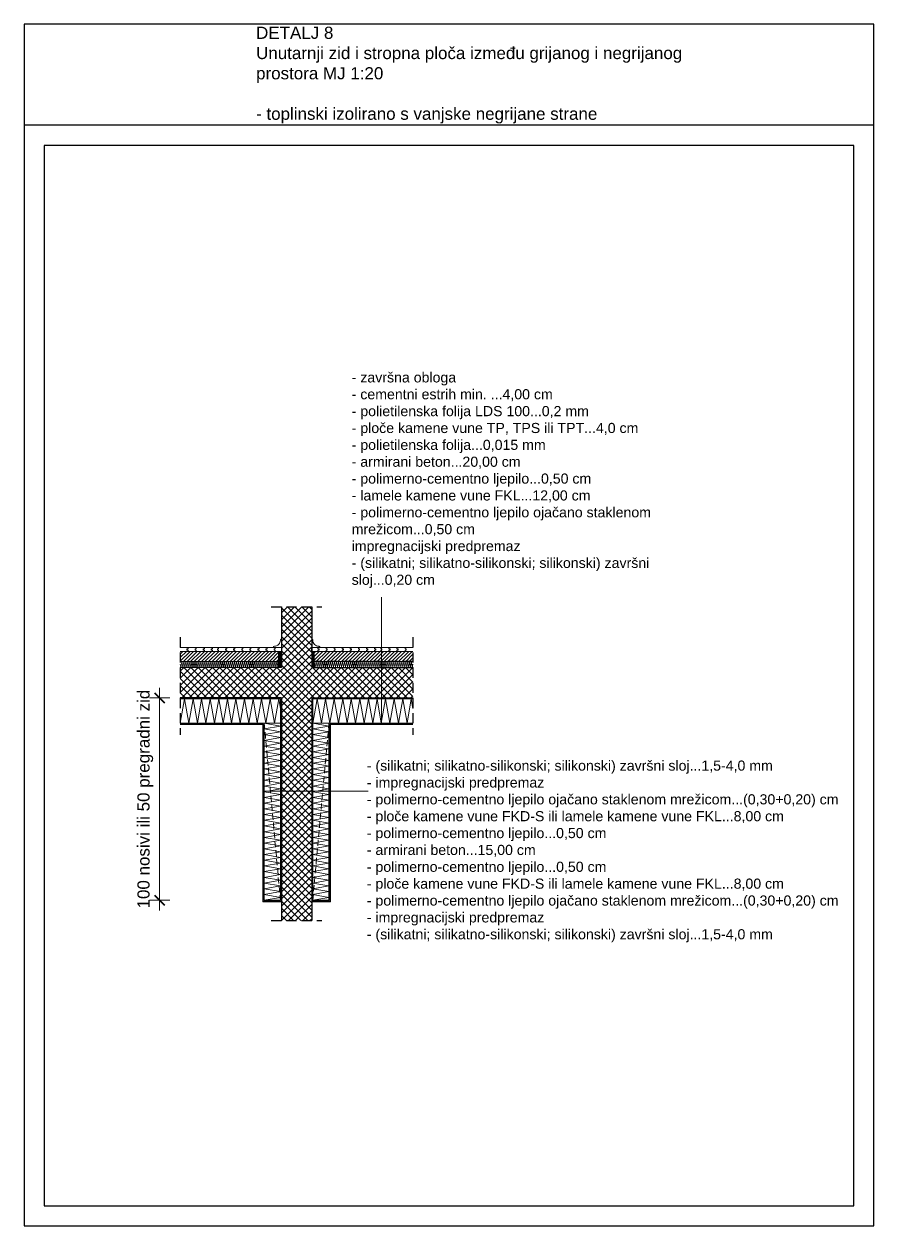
# Model space of a CAD drawing. Header units: inches. Extents: x 2845 to 78208, y 637 to 2211.
# Drawn here: x 4547.3 to 4757.3, y 637.2 to 934.2 of the extents above; entities that cross this region are included whole.
import ezdxf

# ---------------------------------------------------------------- set-up
doc = ezdxf.new("R2010")
doc.units = ezdxf.units.IN
doc.header["$MEASUREMENT"] = 0
doc.linetypes.add('DASHED', pattern=[0.75, 0.5, -0.25])
doc.layers.add('slojevi', color=150, linetype='Continuous')
doc.styles.add('100', font='arial.ttf', dxfattribs={"height": 17})
doc.styles.get("Standard").update_dxf_attribs({"font": 'arial.ttf'})

# ---------------------------------------------------------------- blocks, each defined once
blk = doc.blocks.new('_ArchTick')
at = {"color": 0, "linetype": 'ByBlock', "const_width": 0.15}
blk.add_lwpolyline([(-0.5, -0.5), (0.5, 0.5)], dxfattribs=at)

msp = doc.modelspace()

# ---------------------------------------------------------------- hatches: boundary and pattern name
at = {"lineweight": 0}
h = msp.add_hatch(dxfattribs=at)
h.set_pattern_fill('ANSI37', color=256, scale=10)
h.set_pattern_definition([(45, (3743.5602, 757.4844), (-0.8838835, 0.8838835), []), (135, (3743.5602, 757.4844), (-0.8838835, -0.8838835), [])])
h.paths.add_polyline_path([(4610.92, 767.66), (4610.92, 712.66), (4618.42, 712.66), (4618.42, 767.66), (4643.42, 767.66), (4643.42, 775.16), (4618.42, 775.16), (4618.42, 790.16), (4610.92, 790.16), (4610.92, 775.16), (4585.92, 775.16), (4585.92, 767.66)])
h = msp.add_hatch(dxfattribs=at)
h.set_pattern_fill('ANSI31', color=256, scale=5)
h.set_pattern_definition([(45, (4417.34415, 744.2772), (-0.4419417, 0.4419417), [])])
h.paths.add_polyline_path([(4585.92, 776.66), (4585.92, 779.16), (4610.32, 779.16), (4610.32, 776.66)])
h = msp.add_hatch(dxfattribs=at)
h.set_pattern_fill('ANSI31', color=256, scale=5)
h.set_pattern_definition([(45, (757.0772, 182.79996), (-0.44194174, 0.44194174), [])])
h.paths.add_polyline_path([(4643.42, 776.66), (4643.42, 779.16), (4619.02, 779.16), (4619.02, 776.66)])

# ---------------------------------------------------------------- linework, layer by layer
for p, q in [((4547.33, 934.18), (4547.33, 637.18)), ((4757.33, 934.18), (4547.33, 934.18)), ((4757.33, 637.18), (4757.33, 934.18)), ((4757.33, 909.18), (4547.33, 909.18)), ((4552.33, 904.18), (4552.33, 642.18)), ((4752.33, 904.18), (4552.33, 904.18)), ((4752.33, 642.18), (4752.33, 904.18)), ((4610.32, 776.16), (4610.32, 779.16)), ((4618.42, 779.16), (4618.42, 780.16)), ((4619.02, 776.16), (4619.02, 779.16)), ((4552.33, 642.18), (4752.33, 642.18)), ((4547.33, 637.18), (4757.33, 637.18))]:
    msp.add_line(p, q)
at = {"linetype": 'DASHED', "ltscale": 5}
for p, q in [((4608.42, 790.16), (4620.92, 790.16)), ((4585.92, 782.66), (4585.92, 758.56)), ((4643.42, 782.66), (4643.42, 758.56)), ((4608.42, 712.66), (4620.92, 712.66))]:
    msp.add_line(p, q, dxfattribs=at)
at = {"lineweight": 30}
for p, q in [((4610.92, 790.16), (4610.92, 775.16)), ((4618.42, 790.16), (4618.42, 775.16)), ((4610.92, 775.16), (4585.92, 775.16)), ((4618.42, 775.16), (4643.42, 775.16)), ((4610.92, 767.66), (4585.92, 767.66)), ((4610.92, 767.66), (4610.92, 712.66)), ((4618.42, 767.66), (4643.42, 767.66)), ((4618.42, 767.66), (4618.42, 712.66))]:
    msp.add_line(p, q, dxfattribs=at)
at = {"lineweight": 0}
for p, q in [((4635.67, 761.06), (4635.67, 792.55)), ((4595.4, 780.16), (4585.92, 780.16)), ((4585.92, 779.16), (4610.92, 779.16)), ((4587.89, 779.81), (4587.59, 779.81)), ((4587.59, 779.46), (4587.59, 779.81)), ((4587.89, 779.46), (4587.59, 779.46)), ((4587.64, 779.46), (4587.64, 779.81)), ((4587.89, 780.16), (4587.89, 779.81)), ((4587.89, 779.46), (4587.89, 779.16)), ((4589.59, 779.46), (4589.59, 779.81)), ((4589.89, 779.81), (4589.59, 779.81)), ((4589.89, 779.46), (4589.59, 779.46)), ((4589.64, 779.46), (4589.64, 779.81)), ((4589.89, 780.16), (4589.89, 779.81)), ((4589.89, 779.46), (4589.89, 779.16)), ((4591.59, 779.46), (4591.59, 779.81)), ((4591.89, 779.81), (4591.59, 779.81)), ((4591.89, 779.46), (4591.59, 779.46)), ((4591.64, 779.46), (4591.64, 779.81)), ((4591.89, 780.16), (4591.89, 779.81)), ((4591.89, 779.46), (4591.89, 779.16)), ((4593.89, 779.81), (4593.59, 779.81)), ((4593.59, 779.46), (4593.59, 779.81)), ((4593.89, 779.46), (4593.59, 779.46)), ((4593.64, 779.46), (4593.64, 779.81)), ((4593.89, 780.16), (4593.89, 779.81)), ((4593.89, 779.46), (4593.89, 779.16)), ((4595.1, 779.46), (4595.1, 779.81)), ((4595.4, 779.81), (4595.1, 779.81)), ((4595.4, 779.46), (4595.1, 779.46)), ((4595.15, 779.46), (4595.15, 779.81)), ((4595.4, 780.16), (4595.4, 779.81)), ((4610.92, 780.16), (4595.4, 780.16)), ((4595.4, 779.46), (4595.4, 779.16)), ((4597.4, 779.81), (4597.1, 779.81)), ((4597.1, 779.46), (4597.1, 779.81)), ((4597.4, 779.46), (4597.1, 779.46)), ((4597.15, 779.46), (4597.15, 779.81)), ((4597.4, 780.16), (4597.4, 779.81)), ((4597.4, 779.46), (4597.4, 779.16)), ((4599.4, 779.81), (4599.1, 779.81)), ((4599.1, 779.46), (4599.1, 779.81)), ((4599.4, 779.46), (4599.1, 779.46)), ((4599.15, 779.46), (4599.15, 779.81)), ((4599.4, 780.16), (4599.4, 779.81)), ((4599.4, 779.46), (4599.4, 779.16)), ((4601.1, 779.46), (4601.1, 779.81)), ((4601.4, 779.81), (4601.1, 779.81)), ((4601.4, 779.46), (4601.1, 779.46)), ((4601.15, 779.46), (4601.15, 779.81)), ((4601.4, 780.16), (4601.4, 779.81)), ((4601.4, 779.46), (4601.4, 779.16)), ((4603.4, 779.81), (4603.1, 779.81)), ((4603.1, 779.46), (4603.1, 779.81)), ((4603.4, 779.46), (4603.1, 779.46)), ((4603.15, 779.46), (4603.15, 779.81)), ((4603.4, 780.16), (4603.4, 779.81)), ((4603.4, 779.46), (4603.4, 779.16)), ((4605.1, 779.46), (4605.1, 779.81)), ((4605.4, 779.81), (4605.1, 779.81)), ((4605.4, 779.46), (4605.1, 779.46)), ((4605.15, 779.46), (4605.15, 779.81)), ((4605.4, 780.16), (4605.4, 779.81)), ((4605.4, 779.46), (4605.4, 779.16)), ((4607.1, 779.46), (4607.1, 779.81)), ((4607.4, 779.81), (4607.1, 779.81)), ((4607.4, 779.46), (4607.1, 779.46)), ((4607.15, 779.46), (4607.15, 779.81)), ((4607.4, 780.16), (4607.4, 779.81)), ((4607.4, 779.46), (4607.4, 779.16)), ((4609.4, 779.81), (4609.1, 779.81)), ((4609.1, 779.46), (4609.1, 779.81)), ((4609.4, 779.46), (4609.1, 779.46)), ((4609.15, 779.46), (4609.15, 779.81)), ((4609.4, 780.16), (4609.4, 779.81)), ((4609.4, 779.46), (4609.4, 779.16)), ((4618.42, 780.16), (4633.94, 780.16)), ((4643.42, 779.16), (4618.42, 779.16)), ((4619.94, 780.16), (4619.94, 779.81)), ((4619.94, 779.81), (4620.24, 779.81)), ((4619.94, 779.46), (4619.94, 779.16)), ((4619.94, 779.46), (4620.24, 779.46)), ((4620.19, 779.46), (4620.19, 779.81)), ((4620.24, 779.46), (4620.24, 779.81)), ((4621.94, 780.16), (4621.94, 779.81)), ((4621.94, 779.81), (4622.24, 779.81)), ((4621.94, 779.46), (4622.24, 779.46)), ((4621.94, 779.46), (4621.94, 779.16)), ((4622.19, 779.46), (4622.19, 779.81)), ((4622.24, 779.46), (4622.24, 779.81)), ((4623.94, 780.16), (4623.94, 779.81)), ((4623.94, 779.81), (4624.24, 779.81)), ((4623.94, 779.46), (4624.24, 779.46)), ((4623.94, 779.46), (4623.94, 779.16)), ((4624.19, 779.46), (4624.19, 779.81)), ((4624.24, 779.46), (4624.24, 779.81)), ((4625.94, 780.16), (4625.94, 779.81)), ((4625.94, 779.81), (4626.24, 779.81)), ((4625.94, 779.46), (4625.94, 779.16)), ((4625.94, 779.46), (4626.24, 779.46)), ((4626.19, 779.46), (4626.19, 779.81)), ((4626.24, 779.46), (4626.24, 779.81)), ((4627.94, 780.16), (4627.94, 779.81)), ((4627.94, 779.81), (4628.24, 779.81)), ((4627.94, 779.46), (4628.24, 779.46)), ((4627.94, 779.46), (4627.94, 779.16)), ((4628.19, 779.46), (4628.19, 779.81)), ((4628.24, 779.46), (4628.24, 779.81)), ((4629.94, 780.16), (4629.94, 779.81)), ((4629.94, 779.81), (4630.24, 779.81)), ((4629.94, 779.46), (4629.94, 779.16)), ((4629.94, 779.46), (4630.24, 779.46)), ((4630.19, 779.46), (4630.19, 779.81)), ((4630.24, 779.46), (4630.24, 779.81)), ((4631.94, 780.16), (4631.94, 779.81)), ((4631.94, 779.81), (4632.24, 779.81)), ((4631.94, 779.46), (4631.94, 779.16)), ((4631.94, 779.46), (4632.24, 779.46)), ((4632.19, 779.46), (4632.19, 779.81)), ((4632.24, 779.46), (4632.24, 779.81)), ((4633.94, 780.16), (4633.94, 779.81)), ((4633.94, 780.16), (4643.42, 780.16)), ((4633.94, 779.81), (4634.24, 779.81)), ((4633.94, 779.46), (4634.24, 779.46)), ((4633.94, 779.46), (4633.94, 779.16)), ((4634.19, 779.46), (4634.19, 779.81)), ((4634.24, 779.46), (4634.24, 779.81)), ((4635.46, 780.16), (4635.46, 779.81)), ((4635.46, 779.81), (4635.76, 779.81)), ((4635.46, 779.46), (4635.46, 779.16)), ((4635.46, 779.46), (4635.76, 779.46)), ((4635.71, 779.46), (4635.71, 779.81)), ((4635.76, 779.46), (4635.76, 779.81)), ((4637.46, 780.16), (4637.46, 779.81)), ((4637.46, 779.81), (4637.76, 779.81)), ((4637.46, 779.46), (4637.76, 779.46)), ((4637.46, 779.46), (4637.46, 779.16)), ((4637.71, 779.46), (4637.71, 779.81)), ((4637.76, 779.46), (4637.76, 779.81)), ((4639.46, 780.16), (4639.46, 779.81)), ((4639.46, 779.81), (4639.76, 779.81)), ((4639.46, 779.46), (4639.76, 779.46)), ((4639.46, 779.46), (4639.46, 779.16)), ((4639.71, 779.46), (4639.71, 779.81)), ((4639.76, 779.46), (4639.76, 779.81)), ((4641.46, 780.16), (4641.46, 779.81)), ((4641.46, 779.81), (4641.76, 779.81)), ((4641.46, 779.46), (4641.46, 779.16)), ((4641.46, 779.46), (4641.76, 779.46)), ((4641.71, 779.46), (4641.71, 779.81)), ((4641.76, 779.46), (4641.76, 779.81)), ((4585.92, 776.66), (4610.32, 776.66)), ((4610.32, 776.66), (4610.32, 775.16)), ((4643.42, 776.66), (4619.02, 776.66)), ((4619.02, 776.66), (4619.02, 775.16)), ((4580.83, 767.66), (4580.83, 770.16)), ((4583.33, 767.66), (4578.33, 767.66)), ((4580.83, 767.66), (4580.83, 717.66)), ((4606.42, 761.16), (4585.92, 761.16)), ((4606.32, 761.06), (4585.92, 761.06)), ((4606.32, 761.06), (4606.32, 717.31)), ((4606.42, 761.16), (4606.42, 717.41)), ((4622.92, 761.16), (4643.42, 761.16)), ((4622.92, 761.16), (4622.92, 717.41)), ((4623.02, 761.06), (4643.42, 761.06)), ((4623.02, 761.06), (4623.02, 717.31)), ((4606.32, 744.59), (4632.38, 744.59)), ((4583.33, 717.66), (4578.33, 717.66)), ((4580.83, 717.66), (4580.83, 715.16)), ((4610.92, 717.31), (4606.32, 717.31)), ((4610.92, 717.41), (4606.42, 717.41)), ((4618.42, 717.41), (4622.92, 717.41)), ((4618.42, 717.31), (4623.02, 717.31))]:
    msp.add_line(p, q, dxfattribs=at)
at = {"color": 94, "lineweight": 15}
for p, q in [((4610.43, 779.09), (4610.75, 779.16)), ((4610.82, 779.01), (4610.43, 779.09)), ((4610.43, 778.93), (4610.82, 779)), ((4610.82, 778.84), (4610.43, 778.92)), ((4610.43, 778.76), (4610.82, 778.84)), ((4610.82, 778.68), (4610.43, 778.75)), ((4610.43, 778.59), (4610.82, 778.67)), ((4610.82, 778.51), (4610.43, 778.59)), ((4610.43, 778.43), (4610.82, 778.5)), ((4610.82, 778.34), (4610.43, 778.42)), ((4610.82, 778.34), (4610.43, 778.42)), ((4610.82, 778.34), (4610.43, 778.42)), ((4610.43, 778.26), (4610.82, 778.34)), ((4610.82, 778.18), (4610.43, 778.25)), ((4610.43, 778.09), (4610.82, 778.17)), ((4618.53, 779.01), (4618.92, 779.09)), ((4618.92, 778.93), (4618.53, 779)), ((4618.53, 778.84), (4618.92, 778.92)), ((4618.92, 778.76), (4618.53, 778.84)), ((4618.53, 778.68), (4618.92, 778.75)), ((4618.92, 778.59), (4618.53, 778.67)), ((4618.53, 778.51), (4618.92, 778.59)), ((4618.92, 778.43), (4618.53, 778.5)), ((4618.53, 778.34), (4618.92, 778.42)), ((4618.53, 778.34), (4618.92, 778.42)), ((4618.53, 778.34), (4618.92, 778.42)), ((4618.92, 778.26), (4618.53, 778.34)), ((4618.53, 778.18), (4618.92, 778.25)), ((4618.92, 778.09), (4618.53, 778.17)), ((4618.92, 779.09), (4618.6, 779.16)), ((4585.92, 776), (4586.06, 775.47)), ((4586.08, 775.47), (4586.31, 776.34)), ((4586.33, 776.34), (4586.56, 775.47)), ((4586.58, 775.47), (4586.81, 776.34)), ((4586.83, 776.34), (4587.06, 775.47)), ((4587.08, 775.47), (4587.31, 776.34)), ((4587.33, 776.34), (4587.56, 775.47)), ((4587.58, 775.47), (4587.81, 776.34)), ((4587.83, 776.34), (4588.06, 775.47)), ((4588.08, 775.47), (4588.31, 776.34)), ((4588.33, 776.34), (4588.56, 775.47)), ((4588.58, 775.47), (4588.81, 776.34)), ((4588.83, 776.34), (4589.06, 775.47)), ((4589.08, 775.47), (4589.31, 776.34)), ((4589.33, 776.34), (4589.56, 775.47)), ((4589.58, 775.47), (4589.81, 776.34)), ((4589.83, 776.34), (4590.06, 775.47)), ((4590.08, 775.47), (4590.31, 776.34)), ((4590.33, 776.34), (4590.56, 775.47)), ((4590.58, 775.47), (4590.81, 776.34)), ((4590.83, 776.34), (4591.06, 775.47)), ((4591.08, 775.47), (4591.31, 776.34)), ((4591.33, 776.34), (4591.56, 775.47)), ((4591.58, 775.47), (4591.81, 776.34)), ((4591.83, 776.34), (4592.06, 775.47)), ((4592.08, 775.47), (4592.31, 776.34)), ((4592.33, 776.34), (4592.56, 775.47)), ((4592.58, 775.47), (4592.81, 776.34)), ((4592.83, 776.34), (4593.06, 775.47)), ((4593.08, 775.47), (4593.31, 776.34)), ((4593.33, 776.34), (4593.56, 775.47)), ((4593.58, 775.47), (4593.81, 776.34)), ((4593.83, 776.34), (4594.06, 775.47)), ((4594.08, 775.47), (4594.31, 776.34)), ((4594.33, 776.34), (4594.56, 775.47)), ((4594.58, 775.47), (4594.81, 776.34)), ((4594.83, 776.34), (4595.06, 775.47)), ((4595.08, 775.47), (4595.31, 776.34)), ((4595.33, 776.34), (4595.56, 775.47)), ((4595.58, 775.47), (4595.81, 776.34)), ((4595.83, 776.34), (4596.06, 775.47)), ((4596.08, 775.47), (4596.31, 776.34)), ((4596.33, 776.34), (4596.56, 775.47)), ((4596.58, 775.47), (4596.81, 776.34)), ((4596.83, 776.34), (4597.06, 775.47)), ((4597.08, 775.47), (4597.31, 776.34)), ((4597.33, 776.34), (4597.56, 775.47)), ((4597.58, 775.47), (4597.81, 776.34)), ((4597.83, 776.34), (4598.06, 775.47)), ((4598.08, 775.47), (4598.31, 776.34)), ((4598.33, 776.34), (4598.56, 775.47)), ((4598.58, 775.47), (4598.81, 776.34)), ((4598.83, 776.34), (4599.06, 775.47)), ((4599.08, 775.47), (4599.31, 776.34)), ((4599.33, 776.34), (4599.56, 775.47)), ((4599.58, 775.47), (4599.81, 776.34)), ((4599.83, 776.34), (4600.06, 775.47)), ((4600.08, 775.47), (4600.31, 776.34)), ((4600.33, 776.34), (4600.56, 775.47)), ((4600.58, 775.47), (4600.81, 776.34)), ((4600.83, 776.34), (4601.06, 775.47)), ((4601.08, 775.47), (4601.31, 776.34)), ((4601.33, 776.34), (4601.56, 775.47)), ((4601.58, 775.47), (4601.81, 776.34)), ((4601.83, 776.34), (4602.06, 775.47)), ((4602.08, 775.47), (4602.31, 776.34)), ((4602.33, 776.34), (4602.56, 775.47)), ((4602.58, 775.47), (4602.81, 776.34)), ((4602.83, 776.34), (4603.06, 775.47)), ((4603.08, 775.47), (4603.31, 776.34)), ((4603.33, 776.34), (4603.56, 775.47)), ((4603.58, 775.47), (4603.81, 776.34)), ((4603.83, 776.34), (4604.06, 775.47)), ((4604.08, 775.47), (4604.31, 776.34)), ((4604.33, 776.34), (4604.56, 775.47)), ((4604.58, 775.47), (4604.81, 776.34)), ((4604.83, 776.34), (4605.06, 775.47)), ((4605.08, 775.47), (4605.31, 776.34)), ((4605.33, 776.34), (4605.56, 775.47)), ((4605.58, 775.47), (4605.81, 776.34)), ((4605.83, 776.34), (4606.06, 775.47)), ((4606.08, 775.47), (4606.31, 776.34)), ((4606.33, 776.34), (4606.56, 775.47)), ((4606.58, 775.47), (4606.81, 776.34)), ((4606.83, 776.34), (4607.06, 775.47)), ((4607.08, 775.47), (4607.31, 776.34)), ((4607.33, 776.34), (4607.56, 775.47)), ((4607.58, 775.47), (4607.81, 776.34)), ((4607.83, 776.34), (4608.06, 775.47)), ((4608.08, 775.47), (4608.31, 776.34)), ((4608.33, 776.34), (4608.56, 775.47)), ((4608.58, 775.47), (4608.81, 776.34)), ((4608.83, 776.34), (4609.06, 775.47)), ((4609.08, 775.47), (4609.31, 776.34)), ((4609.33, 776.34), (4609.56, 775.47)), ((4609.58, 775.47), (4609.81, 776.34)), ((4609.83, 776.34), (4610.06, 775.47)), ((4610.31, 776.34), (4610.08, 775.47)), ((4610.82, 778.01), (4610.43, 778.09)), ((4610.43, 777.93), (4610.82, 778)), ((4610.82, 777.84), (4610.43, 777.92)), ((4610.43, 777.76), (4610.82, 777.84)), ((4610.82, 777.68), (4610.43, 777.75)), ((4610.43, 777.59), (4610.82, 777.67)), ((4610.82, 777.51), (4610.43, 777.59)), ((4610.43, 777.43), (4610.82, 777.5)), ((4610.82, 777.34), (4610.43, 777.42)), ((4610.43, 777.26), (4610.82, 777.34)), ((4610.82, 777.18), (4610.43, 777.25)), ((4610.43, 777.09), (4610.82, 777.17)), ((4610.82, 777.01), (4610.43, 777.09)), ((4610.43, 776.93), (4610.82, 777)), ((4610.82, 776.84), (4610.43, 776.92)), ((4610.43, 776.76), (4610.82, 776.84)), ((4610.82, 776.68), (4610.43, 776.75)), ((4610.82, 776.68), (4610.43, 776.75)), ((4610.43, 776.59), (4610.82, 776.67)), ((4610.82, 776.51), (4610.43, 776.59)), ((4610.43, 776.43), (4610.82, 776.5)), ((4610.82, 776.34), (4610.43, 776.42)), ((4610.43, 776.26), (4610.82, 776.34)), ((4610.82, 776.18), (4610.43, 776.25)), ((4610.43, 776.09), (4610.82, 776.17)), ((4610.82, 776.01), (4610.43, 776.09)), ((4610.43, 775.93), (4610.82, 776)), ((4610.82, 775.84), (4610.43, 775.92)), ((4610.43, 775.76), (4610.82, 775.84)), ((4610.82, 775.68), (4610.43, 775.75)), ((4610.43, 775.59), (4610.82, 775.67)), ((4610.82, 775.51), (4610.43, 775.59)), ((4610.43, 775.43), (4610.82, 775.5)), ((4610.82, 775.34), (4610.43, 775.42)), ((4610.43, 775.26), (4610.82, 775.34)), ((4610.82, 775.18), (4610.43, 775.25)), ((4618.53, 778.01), (4618.92, 778.09)), ((4618.92, 777.93), (4618.53, 778)), ((4618.53, 777.84), (4618.92, 777.92)), ((4618.92, 777.76), (4618.53, 777.84)), ((4618.53, 777.68), (4618.92, 777.75)), ((4618.92, 777.59), (4618.53, 777.67)), ((4618.53, 777.51), (4618.92, 777.59)), ((4618.92, 777.43), (4618.53, 777.5)), ((4618.53, 777.34), (4618.92, 777.42)), ((4618.92, 777.26), (4618.53, 777.34)), ((4618.53, 777.18), (4618.92, 777.25)), ((4618.92, 777.09), (4618.53, 777.17)), ((4618.53, 777.01), (4618.92, 777.09)), ((4618.92, 776.93), (4618.53, 777)), ((4618.53, 776.84), (4618.92, 776.92)), ((4618.92, 776.76), (4618.53, 776.84)), ((4618.53, 776.68), (4618.92, 776.75)), ((4618.53, 776.68), (4618.92, 776.75)), ((4618.92, 776.59), (4618.53, 776.67)), ((4618.53, 776.51), (4618.92, 776.59)), ((4618.92, 776.43), (4618.53, 776.5)), ((4618.53, 776.34), (4618.92, 776.42)), ((4618.92, 776.26), (4618.53, 776.34)), ((4618.53, 776.18), (4618.92, 776.25)), ((4618.92, 776.09), (4618.53, 776.17)), ((4618.53, 776.01), (4618.92, 776.09)), ((4618.92, 775.93), (4618.53, 776)), ((4618.53, 775.84), (4618.92, 775.92)), ((4618.92, 775.76), (4618.53, 775.84)), ((4618.53, 775.68), (4618.92, 775.75)), ((4618.92, 775.59), (4618.53, 775.67)), ((4618.53, 775.51), (4618.92, 775.59)), ((4618.92, 775.43), (4618.53, 775.5)), ((4618.53, 775.34), (4618.92, 775.42)), ((4618.92, 775.26), (4618.53, 775.34)), ((4618.53, 775.18), (4618.92, 775.25)), ((4619.03, 776.34), (4619.26, 775.47)), ((4619.51, 776.34), (4619.28, 775.47)), ((4619.76, 775.47), (4619.53, 776.34)), ((4620.01, 776.34), (4619.78, 775.47)), ((4620.26, 775.47), (4620.03, 776.34)), ((4620.51, 776.34), (4620.28, 775.47)), ((4620.76, 775.47), (4620.53, 776.34)), ((4621.01, 776.34), (4620.78, 775.47)), ((4621.26, 775.47), (4621.03, 776.34)), ((4621.51, 776.34), (4621.28, 775.47)), ((4621.76, 775.47), (4621.53, 776.34)), ((4622.01, 776.34), (4621.78, 775.47)), ((4622.26, 775.47), (4622.03, 776.34)), ((4622.51, 776.34), (4622.28, 775.47)), ((4622.76, 775.47), (4622.53, 776.34)), ((4623.01, 776.34), (4622.78, 775.47)), ((4623.26, 775.47), (4623.03, 776.34)), ((4623.51, 776.34), (4623.28, 775.47)), ((4623.76, 775.47), (4623.53, 776.34)), ((4624.01, 776.34), (4623.78, 775.47)), ((4624.26, 775.47), (4624.03, 776.34)), ((4624.51, 776.34), (4624.28, 775.47)), ((4624.76, 775.47), (4624.53, 776.34)), ((4625.01, 776.34), (4624.78, 775.47)), ((4625.26, 775.47), (4625.03, 776.34)), ((4625.51, 776.34), (4625.28, 775.47)), ((4625.76, 775.47), (4625.53, 776.34)), ((4626.01, 776.34), (4625.78, 775.47)), ((4626.26, 775.47), (4626.03, 776.34)), ((4626.51, 776.34), (4626.28, 775.47)), ((4626.76, 775.47), (4626.53, 776.34)), ((4627.01, 776.34), (4626.78, 775.47)), ((4627.26, 775.47), (4627.03, 776.34)), ((4627.51, 776.34), (4627.28, 775.47)), ((4627.76, 775.47), (4627.53, 776.34)), ((4628.01, 776.34), (4627.78, 775.47)), ((4628.26, 775.47), (4628.03, 776.34)), ((4628.51, 776.34), (4628.28, 775.47)), ((4628.76, 775.47), (4628.53, 776.34)), ((4629.01, 776.34), (4628.78, 775.47)), ((4629.26, 775.47), (4629.03, 776.34)), ((4629.51, 776.34), (4629.28, 775.47)), ((4629.76, 775.47), (4629.53, 776.34)), ((4630.01, 776.34), (4629.78, 775.47)), ((4630.26, 775.47), (4630.03, 776.34)), ((4630.51, 776.34), (4630.28, 775.47)), ((4630.76, 775.47), (4630.53, 776.34)), ((4631.01, 776.34), (4630.78, 775.47)), ((4631.26, 775.47), (4631.03, 776.34)), ((4631.51, 776.34), (4631.28, 775.47)), ((4631.76, 775.47), (4631.53, 776.34)), ((4632.01, 776.34), (4631.78, 775.47)), ((4632.26, 775.47), (4632.03, 776.34)), ((4632.51, 776.34), (4632.28, 775.47)), ((4632.76, 775.47), (4632.53, 776.34)), ((4633.01, 776.34), (4632.78, 775.47)), ((4633.26, 775.47), (4633.03, 776.34)), ((4633.51, 776.34), (4633.28, 775.47)), ((4633.76, 775.47), (4633.53, 776.34)), ((4634.01, 776.34), (4633.78, 775.47)), ((4634.26, 775.47), (4634.03, 776.34)), ((4634.51, 776.34), (4634.28, 775.47)), ((4634.76, 775.47), (4634.53, 776.34)), ((4635.01, 776.34), (4634.78, 775.47)), ((4635.26, 775.47), (4635.03, 776.34)), ((4635.51, 776.34), (4635.28, 775.47)), ((4635.76, 775.47), (4635.53, 776.34)), ((4636.01, 776.34), (4635.78, 775.47)), ((4636.26, 775.47), (4636.03, 776.34)), ((4636.51, 776.34), (4636.28, 775.47)), ((4636.76, 775.47), (4636.53, 776.34)), ((4637.01, 776.34), (4636.78, 775.47)), ((4637.26, 775.47), (4637.03, 776.34)), ((4637.51, 776.34), (4637.28, 775.47)), ((4637.76, 775.47), (4637.53, 776.34)), ((4638.01, 776.34), (4637.78, 775.47)), ((4638.26, 775.47), (4638.03, 776.34)), ((4638.51, 776.34), (4638.28, 775.47)), ((4638.76, 775.47), (4638.53, 776.34)), ((4639.01, 776.34), (4638.78, 775.47)), ((4639.26, 775.47), (4639.03, 776.34)), ((4639.51, 776.34), (4639.28, 775.47)), ((4639.76, 775.47), (4639.53, 776.34)), ((4640.01, 776.34), (4639.78, 775.47)), ((4640.26, 775.47), (4640.03, 776.34)), ((4640.51, 776.34), (4640.28, 775.47)), ((4640.76, 775.47), (4640.53, 776.34)), ((4641.01, 776.34), (4640.78, 775.47)), ((4641.26, 775.47), (4641.03, 776.34)), ((4641.51, 776.34), (4641.28, 775.47)), ((4641.76, 775.47), (4641.53, 776.34)), ((4642.01, 776.34), (4641.78, 775.47)), ((4642.26, 775.47), (4642.03, 776.34)), ((4642.51, 776.34), (4642.28, 775.47)), ((4642.76, 775.47), (4642.53, 776.34)), ((4643.01, 776.34), (4642.78, 775.47)), ((4643.26, 775.47), (4643.03, 776.34)), ((4643.42, 776), (4643.28, 775.47)), ((4610.67, 767.41), (4585.92, 767.41)), ((4585.92, 761.41), (4586.98, 767.41)), ((4586.98, 767.41), (4588.04, 761.41)), ((4588.04, 761.41), (4589.1, 767.41)), ((4589.1, 767.41), (4590.15, 761.41)), ((4590.15, 761.41), (4591.21, 767.41)), ((4591.21, 767.41), (4592.27, 761.41)), ((4592.27, 761.41), (4593.33, 767.41)), ((4593.33, 767.41), (4594.39, 761.41)), ((4594.39, 761.41), (4595.44, 767.41)), ((4595.44, 767.41), (4596.5, 761.41)), ((4596.5, 761.41), (4597.56, 767.41)), ((4597.56, 767.41), (4598.62, 761.41)), ((4598.62, 761.41), (4599.67, 767.41)), ((4599.67, 767.41), (4600.73, 761.41)), ((4600.73, 761.41), (4601.79, 767.41)), ((4601.79, 767.41), (4602.85, 761.41)), ((4602.85, 761.41), (4603.91, 767.41)), ((4603.91, 767.41), (4604.96, 761.41)), ((4604.96, 761.41), (4606.02, 767.41)), ((4606.02, 767.41), (4607.08, 761.41)), ((4607.08, 761.41), (4608.14, 767.41)), ((4608.14, 767.41), (4609.2, 761.41)), ((4609.2, 761.41), (4610.25, 767.41)), ((4610.25, 767.41), (4610.67, 765.04)), ((4610.67, 767.41), (4610.67, 717.66)), ((4618.67, 767.41), (4643.42, 767.41)), ((4618.67, 767.41), (4618.67, 717.66)), ((4618.67, 761.41), (4619.73, 767.41)), ((4619.73, 767.41), (4620.79, 761.41)), ((4620.79, 761.41), (4621.85, 767.41)), ((4621.85, 767.41), (4622.9, 761.41)), ((4622.9, 761.41), (4623.96, 767.41)), ((4623.96, 767.41), (4625.02, 761.41)), ((4625.02, 761.41), (4626.08, 767.41)), ((4626.08, 767.41), (4627.14, 761.41)), ((4627.14, 761.41), (4628.19, 767.41)), ((4628.19, 767.41), (4629.25, 761.41)), ((4629.25, 761.41), (4630.31, 767.41)), ((4630.31, 767.41), (4631.37, 761.41)), ((4631.37, 761.41), (4632.42, 767.41)), ((4632.42, 767.41), (4633.48, 761.41)), ((4633.48, 761.41), (4634.54, 767.41)), ((4634.54, 767.41), (4635.6, 761.41)), ((4635.6, 761.41), (4636.66, 767.41)), ((4636.66, 767.41), (4637.71, 761.41)), ((4637.71, 761.41), (4638.77, 767.41)), ((4638.77, 767.41), (4639.83, 761.41)), ((4639.83, 761.41), (4640.89, 767.41)), ((4640.89, 767.41), (4641.95, 761.41)), ((4641.95, 761.41), (4643, 767.41)), ((4643, 767.41), (4643.42, 765.04)), ((4610.67, 761.41), (4585.92, 761.41)), ((4606.67, 761.41), (4606.67, 717.66)), ((4606.67, 761.41), (4610.67, 760.7)), ((4610.67, 760.7), (4606.67, 760)), ((4618.67, 761.41), (4643.42, 761.41)), ((4618.67, 761.41), (4622.67, 760.7)), ((4622.67, 760.7), (4618.67, 760)), ((4622.67, 761.41), (4622.67, 717.66)), ((4606.67, 760), (4610.67, 759.29)), ((4610.67, 759.29), (4606.67, 758.59)), ((4606.67, 758.59), (4610.67, 757.88)), ((4610.67, 757.88), (4606.67, 757.18)), ((4618.67, 760), (4622.67, 759.29)), ((4622.67, 759.29), (4618.67, 758.59)), ((4618.67, 758.59), (4622.67, 757.88)), ((4622.67, 757.88), (4618.67, 757.18)), ((4606.67, 757.18), (4610.67, 756.47)), ((4610.67, 756.47), (4606.67, 755.76)), ((4606.67, 755.76), (4610.67, 755.06)), ((4610.67, 755.06), (4606.67, 754.35)), ((4618.67, 757.18), (4622.67, 756.47)), ((4622.67, 756.47), (4618.67, 755.76)), ((4618.67, 755.76), (4622.67, 755.06)), ((4622.67, 755.06), (4618.67, 754.35)), ((4606.67, 754.35), (4610.67, 753.65)), ((4610.67, 753.65), (4606.67, 752.94)), ((4606.67, 752.94), (4610.67, 752.24)), ((4610.67, 752.24), (4606.67, 751.53)), ((4606.67, 751.53), (4610.67, 750.83)), ((4618.67, 754.35), (4622.67, 753.65)), ((4622.67, 753.65), (4618.67, 752.94)), ((4618.67, 752.94), (4622.67, 752.24)), ((4622.67, 752.24), (4618.67, 751.53)), ((4618.67, 751.53), (4622.67, 750.83)), ((4610.67, 750.83), (4606.67, 750.12)), ((4606.67, 750.12), (4610.67, 749.42)), ((4610.67, 749.42), (4606.67, 748.71)), ((4606.67, 748.71), (4610.67, 748.01)), ((4622.67, 750.83), (4618.67, 750.12)), ((4618.67, 750.12), (4622.67, 749.42)), ((4622.67, 749.42), (4618.67, 748.71)), ((4618.67, 748.71), (4622.67, 748.01)), ((4610.67, 748.01), (4606.67, 747.3)), ((4606.67, 747.3), (4610.67, 746.6)), ((4610.67, 746.6), (4606.67, 745.89)), ((4606.67, 745.89), (4610.67, 745.19)), ((4622.67, 748.01), (4618.67, 747.3)), ((4618.67, 747.3), (4622.67, 746.6)), ((4622.67, 746.6), (4618.67, 745.89)), ((4618.67, 745.89), (4622.67, 745.19)), ((4610.67, 745.19), (4606.67, 744.48)), ((4606.67, 744.48), (4610.67, 743.77)), ((4610.67, 743.77), (4606.67, 743.07)), ((4606.67, 743.07), (4610.67, 742.36)), ((4622.67, 745.19), (4618.67, 744.48)), ((4618.67, 744.48), (4622.67, 743.77)), ((4622.67, 743.77), (4618.67, 743.07)), ((4618.67, 743.07), (4622.67, 742.36)), ((4610.67, 742.36), (4606.67, 741.66)), ((4606.67, 741.66), (4610.67, 740.95)), ((4610.67, 740.95), (4606.67, 740.25)), ((4606.67, 740.25), (4610.67, 739.54)), ((4610.67, 739.54), (4606.67, 738.84)), ((4622.67, 742.36), (4618.67, 741.66)), ((4618.67, 741.66), (4622.67, 740.95)), ((4622.67, 740.95), (4618.67, 740.25)), ((4618.67, 740.25), (4622.67, 739.54)), ((4622.67, 739.54), (4618.67, 738.84)), ((4606.67, 738.84), (4610.67, 738.13)), ((4610.67, 738.13), (4606.67, 737.43)), ((4606.67, 737.43), (4610.67, 736.72)), ((4610.67, 736.72), (4606.67, 736.02)), ((4618.67, 738.84), (4622.67, 738.13)), ((4622.67, 738.13), (4618.67, 737.43)), ((4618.67, 737.43), (4622.67, 736.72)), ((4622.67, 736.72), (4618.67, 736.02)), ((4606.67, 736.02), (4610.67, 735.31)), ((4610.67, 735.31), (4606.67, 734.61)), ((4606.67, 734.61), (4610.67, 733.9)), ((4610.67, 733.9), (4606.67, 733.2)), ((4618.67, 736.02), (4622.67, 735.31)), ((4622.67, 735.31), (4618.67, 734.61)), ((4618.67, 734.61), (4622.67, 733.9)), ((4622.67, 733.9), (4618.67, 733.2)), ((4606.67, 733.2), (4610.67, 732.49)), ((4610.67, 732.49), (4606.67, 731.78)), ((4606.67, 731.78), (4610.67, 731.08)), ((4610.67, 731.08), (4606.67, 730.37)), ((4618.67, 733.2), (4622.67, 732.49)), ((4622.67, 732.49), (4618.67, 731.78)), ((4618.67, 731.78), (4622.67, 731.08)), ((4622.67, 731.08), (4618.67, 730.37)), ((4606.67, 730.37), (4610.67, 729.67)), ((4610.67, 729.67), (4606.67, 728.96)), ((4606.67, 728.96), (4610.67, 728.26)), ((4610.67, 728.26), (4606.67, 727.55)), ((4618.67, 730.37), (4622.67, 729.67)), ((4622.67, 729.67), (4618.67, 728.96)), ((4618.67, 728.96), (4622.67, 728.26)), ((4622.67, 728.26), (4618.67, 727.55)), ((4606.67, 727.55), (4610.67, 726.85)), ((4610.67, 726.85), (4606.67, 726.14)), ((4606.67, 726.14), (4610.67, 725.44)), ((4610.67, 725.44), (4606.67, 724.73)), ((4606.67, 724.73), (4610.67, 724.03)), ((4618.67, 727.55), (4622.67, 726.85)), ((4622.67, 726.85), (4618.67, 726.14)), ((4618.67, 726.14), (4622.67, 725.44)), ((4622.67, 725.44), (4618.67, 724.73)), ((4618.67, 724.73), (4622.67, 724.03)), ((4610.67, 724.03), (4606.67, 723.32)), ((4606.67, 723.32), (4610.67, 722.62)), ((4610.67, 722.62), (4606.67, 721.91)), ((4606.67, 721.91), (4610.67, 721.2)), ((4622.67, 724.03), (4618.67, 723.32)), ((4618.67, 723.32), (4622.67, 722.62)), ((4622.67, 722.62), (4618.67, 721.91)), ((4618.67, 721.91), (4622.67, 721.2)), ((4610.67, 721.2), (4606.67, 720.5)), ((4606.67, 720.5), (4610.67, 719.79)), ((4610.67, 719.79), (4606.67, 719.09)), ((4606.67, 719.09), (4610.67, 718.38)), ((4622.67, 721.2), (4618.67, 720.5)), ((4618.67, 720.5), (4622.67, 719.79)), ((4622.67, 719.79), (4618.67, 719.09)), ((4618.67, 719.09), (4622.67, 718.38)), ((4610.67, 718.38), (4606.67, 717.68)), ((4610.67, 717.66), (4606.67, 717.66)), ((4622.67, 718.38), (4618.67, 717.68)), ((4618.67, 717.68), (4618.79, 717.66)), ((4618.67, 717.66), (4622.67, 717.66))]:
    msp.add_line(p, q, dxfattribs=at)
at = {"linetype": 'DASHED', "lineweight": 0, "ltscale": 3}
for p, q in [((4606.67, 761.41), (4610.67, 717.66)), ((4618.67, 717.66), (4622.67, 761.41))]:
    msp.add_line(p, q, dxfattribs=at)
at = {"color": 94}
msp.add_line((4606.67, 717.68), (4606.79, 717.66), dxfattribs=at)
at = {"lineweight": 0}
for points in [[(4610.92, 782.16, 0.414214), (4610.67, 781.91, -0.414214), (4609.17, 780.41, 0.414214), (4608.92, 780.16), (4610.92, 780.16)], [(4618.42, 782.16, -0.414214), (4618.67, 781.91, 0.414214), (4620.17, 780.41, -0.414214), (4620.42, 780.16), (4618.42, 780.16)]]:
    msp.add_lwpolyline(points, format="xyb", close=True, dxfattribs=at)
at = {"linetype": 'DASHED', "lineweight": 30, "ltscale": 5}
for points in [[(4585.92, 776.66), (4610.32, 776.66), (4610.32, 779.16)], [(4643.42, 776.66), (4619.02, 776.66), (4619.02, 779.16)]]:
    msp.add_lwpolyline(points, dxfattribs=at)
at = {"color": 94, "lineweight": 15}
for centre, radius, start, end in [((4610.4, 779.17), 0.0833, 191.537, 284.9809), ((4610.4, 779.01), 0.0833, 75.0191, 284.9809), ((4610.4, 778.84), 0.0833, 75.0191, 284.9809), ((4610.4, 778.67), 0.0833, 75.0191, 284.9809), ((4610.4, 778.51), 0.0833, 75.0191, 284.9809), ((4610.4, 778.34), 0.0833, 75.0191, 284.9809), ((4610.4, 778.17), 0.0833, 75.0191, 284.9809), ((4610.84, 779.09), 0.0833, 255.0191, 53.1301), ((4610.84, 778.92), 0.0833, 255.0191, 104.9809), ((4610.84, 778.76), 0.0833, 255.0191, 104.9809), ((4610.84, 778.59), 0.0833, 255.0191, 104.9809), ((4610.84, 778.42), 0.0833, 255.0191, 104.9809), ((4610.84, 778.26), 0.0833, 255.0191, 104.9809), ((4610.84, 778.09), 0.0833, 255.0191, 104.9809), ((4618.5, 779.09), 0.0833, 126.8699, 284.9809), ((4618.5, 778.92), 0.0833, 75.0191, 284.9809), ((4618.5, 778.76), 0.0833, 75.0191, 284.9809), ((4618.5, 778.59), 0.0833, 75.0191, 284.9809), ((4618.5, 778.42), 0.0833, 75.0191, 284.9809), ((4618.5, 778.26), 0.0833, 75.0191, 284.9809), ((4618.5, 778.09), 0.0833, 75.0191, 284.9809), ((4618.94, 779.17), 0.0833, 255.0191, 348.463), ((4618.94, 779.01), 0.0833, 255.0191, 104.9809), ((4618.94, 778.84), 0.0833, 255.0191, 104.9809), ((4618.94, 778.67), 0.0833, 255.0191, 104.9809), ((4618.94, 778.51), 0.0833, 255.0191, 104.9809), ((4618.94, 778.34), 0.0833, 255.0191, 104.9809), ((4618.94, 778.17), 0.0833, 255.0191, 104.9809), ((4586.07, 776.41), 0.25, 345.0191, 126.8699), ((4585.82, 775.41), 0.25, 293.5782, 14.9809), ((4586.32, 775.41), 0.25, 165.0191, 14.9809), ((4586.57, 776.41), 0.25, 345.0191, 194.9809), ((4586.82, 775.41), 0.25, 165.0191, 14.9809), ((4587.07, 776.41), 0.25, 345.0191, 194.9809), ((4587.32, 775.41), 0.25, 165.0191, 14.9809), ((4587.57, 776.41), 0.25, 345.0191, 194.9809), ((4587.82, 775.41), 0.25, 165.0191, 14.9809), ((4588.07, 776.41), 0.25, 345.0191, 194.9809), ((4588.32, 775.41), 0.25, 165.0191, 14.9809), ((4588.57, 776.41), 0.25, 345.0191, 194.9809), ((4588.82, 775.41), 0.25, 165.0191, 14.9809), ((4589.07, 776.41), 0.25, 345.0191, 194.9809), ((4589.32, 775.41), 0.25, 165.0191, 14.9809), ((4589.57, 776.41), 0.25, 345.0191, 194.9809), ((4589.82, 775.41), 0.25, 165.0191, 14.9809), ((4590.07, 776.41), 0.25, 345.0191, 194.9809), ((4590.32, 775.41), 0.25, 165.0191, 14.9809), ((4590.57, 776.41), 0.25, 345.0191, 194.9809), ((4590.82, 775.41), 0.25, 165.0191, 14.9809), ((4591.07, 776.41), 0.25, 345.0191, 194.9809), ((4591.32, 775.41), 0.25, 165.0191, 14.9809), ((4591.57, 776.41), 0.25, 345.0191, 194.9809), ((4591.82, 775.41), 0.25, 165.0191, 14.9809), ((4592.07, 776.41), 0.25, 345.0191, 194.9809), ((4592.32, 775.41), 0.25, 165.0191, 14.9809), ((4592.57, 776.41), 0.25, 345.0191, 194.9809), ((4592.82, 775.41), 0.25, 165.0191, 14.9809), ((4593.07, 776.41), 0.25, 345.0191, 194.9809), ((4593.32, 775.41), 0.25, 165.0191, 14.9809), ((4593.57, 776.41), 0.25, 345.0191, 194.9809), ((4593.82, 775.41), 0.25, 165.0191, 14.9809), ((4594.07, 776.41), 0.25, 345.0191, 194.9809), ((4594.32, 775.41), 0.25, 165.0191, 14.9809), ((4594.57, 776.41), 0.25, 345.0191, 194.9809), ((4594.82, 775.41), 0.25, 165.0191, 14.9809), ((4595.07, 776.41), 0.25, 345.0191, 194.9809), ((4595.32, 775.41), 0.25, 165.0191, 14.9809), ((4595.57, 776.41), 0.25, 345.0191, 194.9809), ((4595.82, 775.41), 0.25, 165.0191, 14.9809), ((4596.07, 776.41), 0.25, 345.0191, 194.9809), ((4596.32, 775.41), 0.25, 165.0191, 14.9809), ((4596.57, 776.41), 0.25, 345.0191, 194.9809), ((4596.82, 775.41), 0.25, 165.0191, 14.9809), ((4597.07, 776.41), 0.25, 345.0191, 194.9809), ((4597.32, 775.41), 0.25, 165.0191, 14.9809), ((4597.57, 776.41), 0.25, 345.0191, 194.9809), ((4597.82, 775.41), 0.25, 165.0191, 14.9809), ((4598.07, 776.41), 0.25, 345.0191, 194.9809), ((4598.32, 775.41), 0.25, 165.0191, 14.9809), ((4598.57, 776.41), 0.25, 345.0191, 194.9809), ((4598.82, 775.41), 0.25, 165.0191, 14.9809), ((4599.07, 776.41), 0.25, 345.0191, 194.9809), ((4599.32, 775.41), 0.25, 165.0191, 14.9809), ((4599.57, 776.41), 0.25, 345.0191, 194.9809), ((4599.82, 775.41), 0.25, 165.0191, 14.9809), ((4600.07, 776.41), 0.25, 345.0191, 194.9809), ((4600.32, 775.41), 0.25, 165.0191, 14.9809), ((4600.57, 776.41), 0.25, 345.0191, 194.9809), ((4600.82, 775.41), 0.25, 165.0191, 14.9809), ((4601.07, 776.41), 0.25, 345.0191, 194.9809), ((4601.32, 775.41), 0.25, 165.0191, 14.9809), ((4601.57, 776.41), 0.25, 345.0191, 194.9809), ((4601.82, 775.41), 0.25, 165.0191, 14.9809), ((4602.07, 776.41), 0.25, 345.0191, 194.9809), ((4602.32, 775.41), 0.25, 165.0191, 14.9809), ((4602.57, 776.41), 0.25, 345.0191, 194.9809), ((4602.82, 775.41), 0.25, 165.0191, 14.9809), ((4603.07, 776.41), 0.25, 345.0191, 194.9809), ((4603.32, 775.41), 0.25, 165.0191, 14.9809), ((4603.57, 776.41), 0.25, 345.0191, 194.9809), ((4603.82, 775.41), 0.25, 165.0191, 14.9809), ((4604.07, 776.41), 0.25, 345.0191, 194.9809), ((4604.32, 775.41), 0.25, 165.0191, 14.9809), ((4604.57, 776.41), 0.25, 345.0191, 194.9809), ((4604.82, 775.41), 0.25, 165.0191, 14.9809), ((4605.07, 776.41), 0.25, 345.0191, 194.9809), ((4605.32, 775.41), 0.25, 165.0191, 14.9809), ((4605.57, 776.41), 0.25, 345.0191, 194.9809), ((4605.82, 775.41), 0.25, 165.0191, 14.9809), ((4606.07, 776.41), 0.25, 345.0191, 194.9809), ((4606.32, 775.41), 0.25, 165.0191, 14.9809), ((4606.57, 776.41), 0.25, 345.0191, 194.9809), ((4606.82, 775.41), 0.25, 165.0191, 14.9809), ((4607.07, 776.41), 0.25, 345.0191, 194.9809), ((4607.32, 775.41), 0.25, 165.0191, 14.9809), ((4607.57, 776.41), 0.25, 345.0191, 194.9809), ((4607.82, 775.41), 0.25, 165.0191, 14.9809), ((4608.07, 776.41), 0.25, 345.0191, 194.9809), ((4608.32, 775.41), 0.25, 165.0191, 14.9809), ((4608.57, 776.41), 0.25, 345.0191, 194.9809), ((4608.82, 775.41), 0.25, 165.0191, 14.9809), ((4609.07, 776.41), 0.25, 345.0191, 194.9809), ((4609.32, 775.41), 0.25, 165.0191, 14.9809), ((4609.57, 776.41), 0.25, 345.0191, 194.9809), ((4609.82, 775.41), 0.25, 165.0191, 14.9809), ((4610.07, 776.41), 0.25, 345.0191, 194.9809), ((4610.32, 775.41), 0.25, 165.0191, 270), ((4610.4, 778.01), 0.0833, 75.0191, 284.9809), ((4610.4, 777.84), 0.0833, 75.0191, 284.9809), ((4610.4, 777.67), 0.0833, 75.0191, 284.9809), ((4610.4, 777.51), 0.0833, 75.0191, 284.9809), ((4610.4, 777.34), 0.0833, 75.0191, 284.9809), ((4610.4, 777.17), 0.0833, 75.0191, 284.9809), ((4610.4, 777.01), 0.0833, 75.0191, 284.9809), ((4610.4, 776.84), 0.0833, 75.0191, 284.9809), ((4610.4, 776.67), 0.0833, 75.0191, 284.9809), ((4610.4, 776.51), 0.0833, 75.0191, 284.9809), ((4610.4, 776.34), 0.0833, 75.0191, 284.9809), ((4610.4, 776.17), 0.0833, 75.0191, 284.9809), ((4610.4, 776.01), 0.0833, 75.0191, 284.9809), ((4610.4, 775.84), 0.0833, 75.0191, 284.9809), ((4610.4, 775.67), 0.0833, 75.0191, 284.9809), ((4610.4, 775.51), 0.0833, 75.0191, 284.9809), ((4610.4, 775.34), 0.0833, 75.0191, 284.9809), ((4610.4, 775.17), 0.0833, 75.0191, 191.537), ((4610.84, 777.92), 0.0833, 255.0191, 104.9809), ((4610.84, 777.76), 0.0833, 255.0191, 104.9809), ((4610.84, 777.59), 0.0833, 255.0191, 104.9809), ((4610.84, 777.42), 0.0833, 255.0191, 104.9809), ((4610.84, 777.26), 0.0833, 255.0191, 104.9809), ((4610.84, 777.09), 0.0833, 255.0191, 104.9809), ((4610.84, 776.92), 0.0833, 255.0191, 104.9809), ((4610.84, 776.76), 0.0833, 255.0191, 104.9809), ((4610.84, 776.59), 0.0833, 255.0191, 104.9809), ((4610.84, 776.42), 0.0833, 255.0191, 104.9809), ((4610.84, 776.26), 0.0833, 255.0191, 104.9809), ((4610.84, 776.09), 0.0833, 255.0191, 104.9809), ((4610.84, 775.92), 0.0833, 255.0191, 104.9809), ((4610.84, 775.76), 0.0833, 255.0191, 104.9809), ((4610.84, 775.59), 0.0833, 255.0191, 104.9809), ((4610.84, 775.42), 0.0833, 255.0191, 104.9809), ((4610.84, 775.26), 0.0833, 255.0191, 104.9809), ((4618.5, 777.92), 0.0833, 75.0191, 284.9809), ((4618.5, 777.76), 0.0833, 75.0191, 284.9809), ((4618.5, 777.59), 0.0833, 75.0191, 284.9809), ((4618.5, 777.42), 0.0833, 75.0191, 284.9809), ((4618.5, 777.26), 0.0833, 75.0191, 284.9809), ((4618.5, 777.09), 0.0833, 75.0191, 284.9809), ((4618.5, 776.92), 0.0833, 75.0191, 284.9809), ((4618.5, 776.76), 0.0833, 75.0191, 284.9809), ((4618.5, 776.59), 0.0833, 75.0191, 284.9809), ((4618.5, 776.42), 0.0833, 75.0191, 284.9809), ((4618.5, 776.26), 0.0833, 75.0191, 284.9809), ((4618.5, 776.09), 0.0833, 75.0191, 284.9809), ((4618.5, 775.92), 0.0833, 75.0191, 284.9809), ((4618.5, 775.76), 0.0833, 75.0191, 284.9809), ((4618.5, 775.59), 0.0833, 75.0191, 284.9809), ((4618.5, 775.42), 0.0833, 75.0191, 284.9809), ((4618.5, 775.26), 0.0833, 75.0191, 284.9809), ((4618.94, 778.01), 0.0833, 255.0191, 104.9809), ((4618.94, 777.84), 0.0833, 255.0191, 104.9809), ((4618.94, 777.67), 0.0833, 255.0191, 104.9809), ((4618.94, 777.51), 0.0833, 255.0191, 104.9809), ((4618.94, 777.34), 0.0833, 255.0191, 104.9809), ((4618.94, 777.17), 0.0833, 255.0191, 104.9809), ((4618.94, 777.01), 0.0833, 255.0191, 104.9809), ((4618.94, 776.84), 0.0833, 255.0191, 104.9809), ((4618.94, 776.67), 0.0833, 255.0191, 104.9809), ((4618.94, 776.51), 0.0833, 255.0191, 104.9809), ((4618.94, 776.34), 0.0833, 255.0191, 104.9809), ((4618.94, 776.17), 0.0833, 255.0191, 104.9809), ((4618.94, 776.01), 0.0833, 255.0191, 104.9809), ((4618.94, 775.84), 0.0833, 255.0191, 104.9809), ((4618.94, 775.67), 0.0833, 255.0191, 104.9809), ((4618.94, 775.51), 0.0833, 255.0191, 104.9809), ((4618.94, 775.34), 0.0833, 255.0191, 104.9809), ((4618.94, 775.17), 0.0833, 348.463, 104.9809), ((4619.27, 776.41), 0.25, 345.0191, 194.9809), ((4619.02, 775.41), 0.25, 270, 14.9809), ((4619.52, 775.41), 0.25, 165.0191, 14.9809), ((4619.77, 776.41), 0.25, 345.0191, 194.9809), ((4620.02, 775.41), 0.25, 165.0191, 14.9809), ((4620.27, 776.41), 0.25, 345.0191, 194.9809), ((4620.52, 775.41), 0.25, 165.0191, 14.9809), ((4620.77, 776.41), 0.25, 345.0191, 194.9809), ((4621.02, 775.41), 0.25, 165.0191, 14.9809), ((4621.27, 776.41), 0.25, 345.0191, 194.9809), ((4621.52, 775.41), 0.25, 165.0191, 14.9809), ((4621.77, 776.41), 0.25, 345.0191, 194.9809), ((4622.02, 775.41), 0.25, 165.0191, 14.9809), ((4622.27, 776.41), 0.25, 345.0191, 194.9809), ((4622.52, 775.41), 0.25, 165.0191, 14.9809), ((4622.77, 776.41), 0.25, 345.0191, 194.9809), ((4623.02, 775.41), 0.25, 165.0191, 14.9809), ((4623.27, 776.41), 0.25, 345.0191, 194.9809), ((4623.52, 775.41), 0.25, 165.0191, 14.9809), ((4623.77, 776.41), 0.25, 345.0191, 194.9809), ((4624.02, 775.41), 0.25, 165.0191, 14.9809), ((4624.27, 776.41), 0.25, 345.0191, 194.9809), ((4624.52, 775.41), 0.25, 165.0191, 14.9809), ((4624.77, 776.41), 0.25, 345.0191, 194.9809), ((4625.02, 775.41), 0.25, 165.0191, 14.9809), ((4625.27, 776.41), 0.25, 345.0191, 194.9809), ((4625.52, 775.41), 0.25, 165.0191, 14.9809), ((4625.77, 776.41), 0.25, 345.0191, 194.9809), ((4626.02, 775.41), 0.25, 165.0191, 14.9809), ((4626.27, 776.41), 0.25, 345.0191, 194.9809), ((4626.52, 775.41), 0.25, 165.0191, 14.9809), ((4626.77, 776.41), 0.25, 345.0191, 194.9809), ((4627.02, 775.41), 0.25, 165.0191, 14.9809), ((4627.27, 776.41), 0.25, 345.0191, 194.9809), ((4627.52, 775.41), 0.25, 165.0191, 14.9809), ((4627.77, 776.41), 0.25, 345.0191, 194.9809), ((4628.02, 775.41), 0.25, 165.0191, 14.9809), ((4628.27, 776.41), 0.25, 345.0191, 194.9809), ((4628.52, 775.41), 0.25, 165.0191, 14.9809), ((4628.77, 776.41), 0.25, 345.0191, 194.9809), ((4629.02, 775.41), 0.25, 165.0191, 14.9809), ((4629.27, 776.41), 0.25, 345.0191, 194.9809), ((4629.52, 775.41), 0.25, 165.0191, 14.9809), ((4629.77, 776.41), 0.25, 345.0191, 194.9809), ((4630.02, 775.41), 0.25, 165.0191, 14.9809), ((4630.27, 776.41), 0.25, 345.0191, 194.9809), ((4630.52, 775.41), 0.25, 165.0191, 14.9809), ((4630.77, 776.41), 0.25, 345.0191, 194.9809), ((4631.02, 775.41), 0.25, 165.0191, 14.9809), ((4631.27, 776.41), 0.25, 345.0191, 194.9809), ((4631.52, 775.41), 0.25, 165.0191, 14.9809), ((4631.77, 776.41), 0.25, 345.0191, 194.9809), ((4632.02, 775.41), 0.25, 165.0191, 14.9809), ((4632.27, 776.41), 0.25, 345.0191, 194.9809), ((4632.52, 775.41), 0.25, 165.0191, 14.9809), ((4632.77, 776.41), 0.25, 345.0191, 194.9809), ((4633.02, 775.41), 0.25, 165.0191, 14.9809), ((4633.27, 776.41), 0.25, 345.0191, 194.9809), ((4633.52, 775.41), 0.25, 165.0191, 14.9809), ((4633.77, 776.41), 0.25, 345.0191, 194.9809), ((4634.02, 775.41), 0.25, 165.0191, 14.9809), ((4634.27, 776.41), 0.25, 345.0191, 194.9809), ((4634.52, 775.41), 0.25, 165.0191, 14.9809), ((4634.77, 776.41), 0.25, 345.0191, 194.9809), ((4635.02, 775.41), 0.25, 165.0191, 14.9809), ((4635.27, 776.41), 0.25, 345.0191, 194.9809), ((4635.52, 775.41), 0.25, 165.0191, 14.9809), ((4635.77, 776.41), 0.25, 345.0191, 194.9809), ((4636.02, 775.41), 0.25, 165.0191, 14.9809), ((4636.27, 776.41), 0.25, 345.0191, 194.9809), ((4636.52, 775.41), 0.25, 165.0191, 14.9809), ((4636.77, 776.41), 0.25, 345.0191, 194.9809), ((4637.02, 775.41), 0.25, 165.0191, 14.9809), ((4637.27, 776.41), 0.25, 345.0191, 194.9809), ((4637.52, 775.41), 0.25, 165.0191, 14.9809), ((4637.77, 776.41), 0.25, 345.0191, 194.9809), ((4638.02, 775.41), 0.25, 165.0191, 14.9809), ((4638.27, 776.41), 0.25, 345.0191, 194.9809), ((4638.52, 775.41), 0.25, 165.0191, 14.9809), ((4638.77, 776.41), 0.25, 345.0191, 194.9809), ((4639.02, 775.41), 0.25, 165.0191, 14.9809), ((4639.27, 776.41), 0.25, 345.0191, 194.9809), ((4639.52, 775.41), 0.25, 165.0191, 14.9809), ((4639.77, 776.41), 0.25, 345.0191, 194.9809), ((4640.02, 775.41), 0.25, 165.0191, 14.9809), ((4640.27, 776.41), 0.25, 345.0191, 194.9809), ((4640.52, 775.41), 0.25, 165.0191, 14.9809), ((4640.77, 776.41), 0.25, 345.0191, 194.9809), ((4641.02, 775.41), 0.25, 165.0191, 14.9809), ((4641.27, 776.41), 0.25, 345.0191, 194.9809), ((4641.52, 775.41), 0.25, 165.0191, 14.9809), ((4641.77, 776.41), 0.25, 345.0191, 194.9809), ((4642.02, 775.41), 0.25, 165.0191, 14.9809), ((4642.27, 776.41), 0.25, 345.0191, 194.9809), ((4642.52, 775.41), 0.25, 165.0191, 14.9809), ((4642.77, 776.41), 0.25, 345.0191, 194.9809), ((4643.02, 775.41), 0.25, 165.0191, 14.9809), ((4643.27, 776.41), 0.25, 53.1301, 194.9809), ((4643.52, 775.41), 0.25, 165.0191, 246.4218)]:
    msp.add_arc(centre, radius, start, end, dxfattribs=at)
for p in [(4610.32, 776.16), (4610.32, 775.66), (4619.02, 776.16), (4619.02, 775.66)]:
    msp.add_point(p)

# ---------------------------------------------------------------- block references
at = {"lineweight": 0, "xscale": 2.5, "yscale": 2.5, "zscale": 2.5}
for p, rotation in [((4580.83, 767.66), 270), ((4580.83, 717.66), 90)]:
    msp.add_blockref('_ArchTick', p, dxfattribs=dict(at, rotation=rotation))

# ---------------------------------------------------------------- texts
at = {"insert": (4604.66, 933.52), "char_height": 3, "attachment_point": 1}
msp.add_mtext_dynamic_manual_height_columns('{\\fArial|b0|i0|c238|p34;DETALJ 8\\PUnutarnji zid i stropna ploča između grijanog i negrijanog prostora MJ 1:20\\P\\P- toplinski izolirano s vanjske negrijane strane}', width=112.2703, gutter_width=1, heights=[0], dxfattribs=at)
at = {"lineweight": 0, "insert": (4577.29, 742.66), "char_height": 17, "attachment_point": 5, "rotation": 90, "style": '100'}
msp.add_mtext('\\A1;{\\fArial|b0|i0|c238|p34;\\H0.17647x;100 nosivi ili 50 pregradni zid}', dxfattribs=at)
at = {"layer": 'slojevi', "char_height": 2.5, "attachment_point": 1}
for s, insert, width in [('{\\C7;- završna obloga\\P- cementni estrih\\fArial|b0|i0|c238|p34; \\fArial|b0|i0|c0|p34;min. \\fArial|b0|i0|c238|p34;...\\fArial|b0|i0|c0|p34;4,00 cm\\P- polietilenska folija LDS 100...0,2 mm\\P\\C94;- ploče kamene vune TP, TPS ili TPT...4,0 cm\\C7;\\P- polietilenska folija\\fArial|b0|i0|c238|p34;...\\fArial|b0|i0|c0|p34;0,015 mm\\P- armirani beton..\\fArial|b0|i0|c238|p34;.20\\fArial|b0|i0|c0|p34;,00 cm\\P- polimerno-cementno ljepilo.\\fArial|b0|i0|c238|p34;.\\fArial|b0|i0|c0|p34;.0,50 cm\\P\\C94;- lamele kamene vune FKL...12,00 cm\\P\\C7;- polimerno-cementno ljepilo ojačano staklenom mrežicom..\\fArial|b0|i0|c238|p34;.\\fArial|b0|i0|c0|p34;0,50 cm\\Pimpregnacijski predpremaz\\P- (silikatni; silikatno-silikonski; silikonski) završni sloj...0,20 cm}', (4628.28, 848.12), 84.3172), ('{\\C7;- (silikatni; silikatno-silikonski; silikonski) završni sloj.\\fArial|b0|i0|c238|p34;.\\fArial|b0|i0|c0|p34;.1,5-4,0 mm\\P- impregnacijski predpremaz\\P- polimerno-cementno ljepilo ojačano staklenom mrežicom...(0,30+0,20) cm\\P\\C94;- ploče kamene vune FKD-S ili lamele kamene vune FKL\\fArial|b0|i0|c238|p34;...\\fArial|b0|i0|c0|p34;8,00 cm\\P\\C7;- polimerno-cementno ljepilo...0,50 cm\\P- armirani beton\\fArial|b0|i0|c238|p34;...15\\fArial|b0|i0|c0|p34;,00 cm\\P- polimerno-cementno ljepilo\\fArial|b0|i0|c238|p34;...\\fArial|b0|i0|c0|p34;0,50 cm\\P\\C94;- ploče kamene vune FKD-S ili lamele kamene vune FKL\\fArial|b0|i0|c238|p34;...\\fArial|b0|i0|c0|p34;8,00 cm\\C7;\\P- polimerno-cementno ljepilo ojačano staklenom mrežicom...(0,30+0,20) cm\\P- impregnacijski predpremaz\\P- (silikatni; silikatno-silikonski; silikonski) završni sloj\\fArial|b0|i0|c238|p34;.\\fArial|b0|i0|c0|p34;..1,5-4,0 mm}', (4632.02, 752.19), 132.1535)]:
    msp.add_mtext(s, dxfattribs=dict(at, insert=insert, width=width))

doc.saveas('drawing.dxf')
